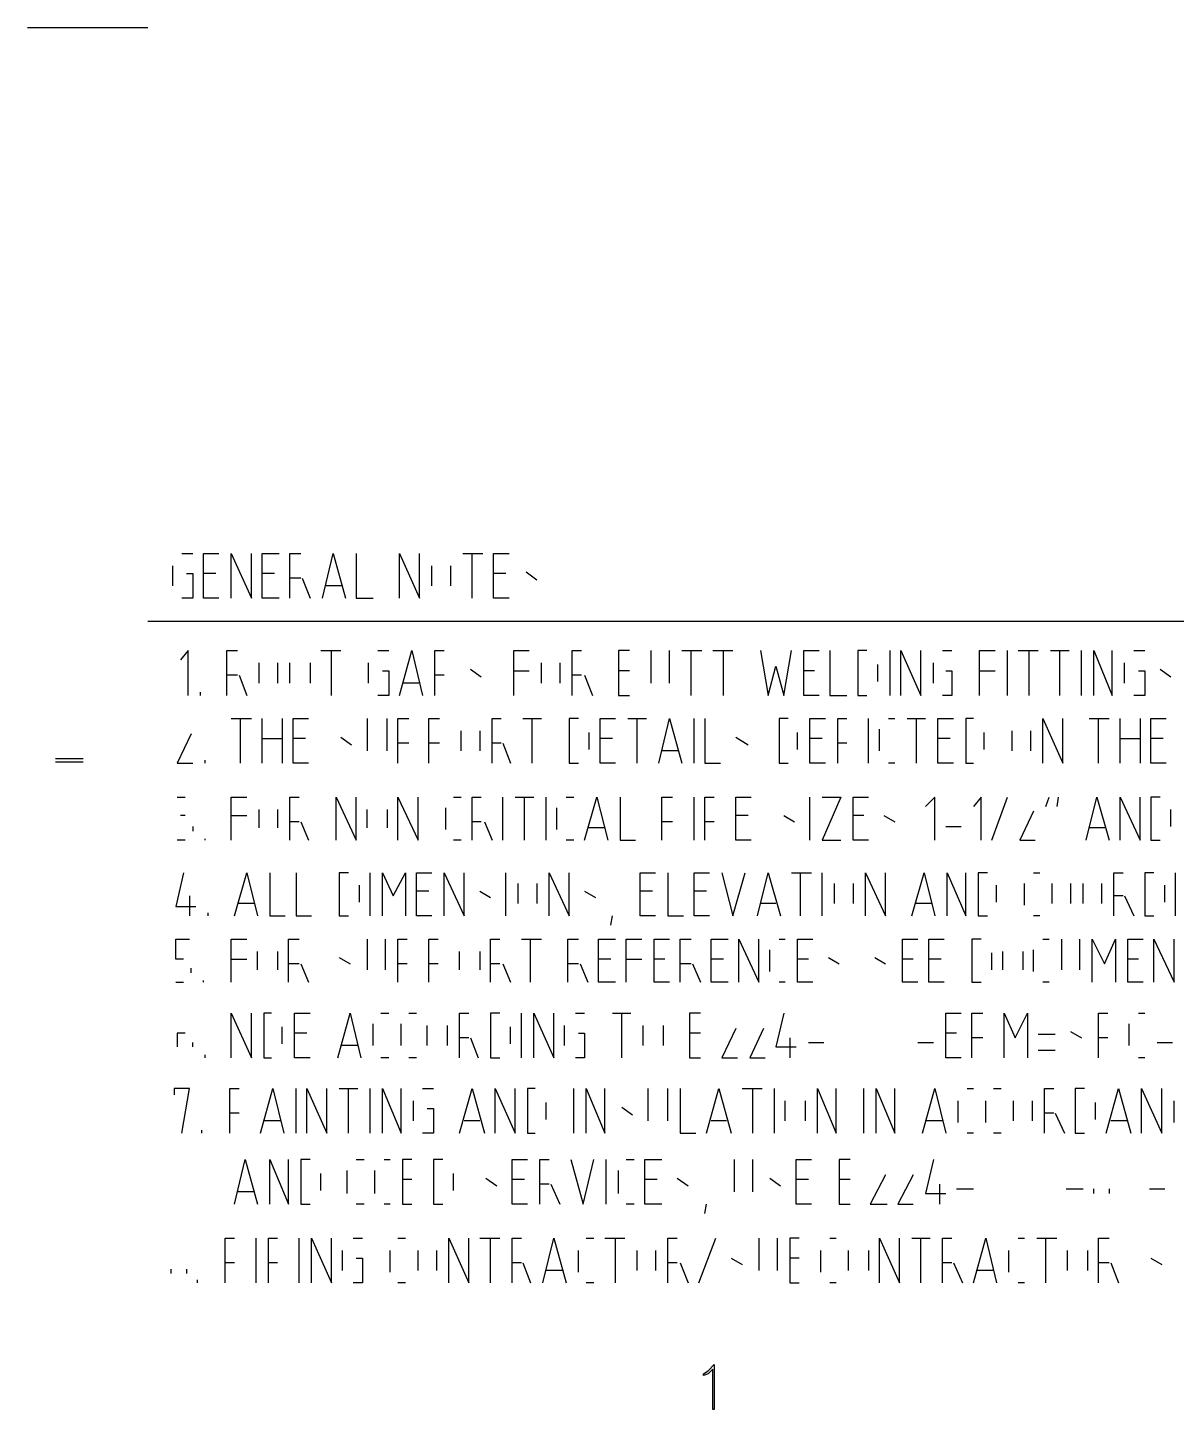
# Model space of a CAD drawing. Header units: millimetres. Extents: x 21 to 1147, y -811 to 126.
# Drawn here: x 42.9 to 132.2, y -809.4 to -701.9 of the extents above; entities that cross this region are included whole.
import ezdxf

# ---------------------------------------------------------------- set-up
doc = ezdxf.new("R2010")
doc.units = ezdxf.units.MM
doc.layers.add('EDITED_LINES', color=4, linetype='Continuous')

msp = doc.modelspace()

# ---------------------------------------------------------------- linework, layer by layer
at = {"layer": 'EDITED_LINES'}
for p, q in [((42.88, -701.92), (52.24, -701.92)), ((54.88, -742.84), (55.72, -742.84)), ((56.56, -746.32), (56.56, -742.84)), ((56.56, -742.84), (57.76, -742.84)), ((58.72, -746.32), (58.72, -742.84)), ((58.72, -742.84), (60.28, -746.32)), ((60.28, -746.32), (60.28, -742.84)), ((61.12, -746.32), (61.12, -742.84)), ((61.12, -742.84), (62.44, -742.84)), ((63.28, -746.32), (63.28, -742.84)), ((63.28, -742.84), (64.12, -742.84)), ((65.8, -746.32), (66.64, -742.84)), ((66.64, -742.84), (67.6, -746.32)), ((68.44, -742.84), (68.44, -746.32)), ((71.8, -746.32), (71.8, -742.84)), ((71.8, -742.84), (73.36, -746.32)), ((73.36, -746.32), (73.36, -742.84)), ((76.72, -742.84), (78.28, -742.84)), ((77.44, -746.32), (77.44, -742.84)), ((79.12, -746.32), (79.12, -742.84)), ((79.12, -742.84), (80.32, -742.84)), ((54.16, -745.36), (54.16, -743.8)), ((74.32, -745.36), (74.32, -743.8)), ((75.76, -743.8), (75.76, -745.36)), ((55.24, -744.4), (55.72, -744.4)), ((55.72, -744.4), (55.72, -746.32)), ((57.52, -744.4), (56.56, -744.4)), ((62.08, -744.4), (61.12, -744.4)), ((64.12, -744.76), (63.28, -744.76)), ((64.24, -744.76), (64.84, -746.32)), ((80.08, -744.4), (79.12, -744.4)), ((81.64, -744.28), (82.48, -744.88)), ((67.36, -745.36), (66.04, -745.36)), ((55.72, -746.32), (54.88, -746.32)), ((57.76, -746.32), (56.56, -746.32)), ((62.44, -746.32), (61.12, -746.32)), ((68.44, -746.32), (69.76, -746.32)), ((80.32, -746.32), (79.12, -746.32)), ((1137.28, -748.12), (52.24, -748.12)), ((55.36, -750.4), (54.76, -751.12)), ((55.36, -753.88), (55.36, -750.4)), ((58.36, -753.88), (58.36, -750.4)), ((58.36, -750.4), (59.2, -750.4)), ((65.68, -750.4), (67.24, -750.4)), ((66.52, -753.88), (66.52, -750.4)), ((70.12, -750.4), (70.96, -750.4)), ((71.8, -753.88), (72.76, -750.4)), ((72.76, -750.4), (73.6, -753.88)), ((74.56, -753.88), (74.56, -750.4)), ((74.56, -750.4), (75.28, -750.4)), ((80.68, -753.88), (80.68, -750.4)), ((80.68, -750.4), (81.88, -750.4)), ((85.24, -753.88), (85.24, -750.4)), ((85.24, -750.4), (85.96, -750.4)), ((89.68, -750.4), (88.84, -750.4)), ((88.84, -750.4), (88.84, -753.88)), ((91.36, -750.4), (91.36, -752.92)), ((92.8, -752.92), (92.8, -750.4)), ((93.76, -750.4), (95.32, -750.4)), ((94.48, -753.88), (94.48, -750.4)), ((96.16, -750.4), (97.72, -750.4)), ((97, -753.88), (97, -750.4)), ((99.88, -750.4), (100.48, -753.88)), ((101.68, -753.88), (102.28, -750.4)), ((103.24, -753.88), (103.24, -750.4)), ((103.24, -750.4), (104.44, -750.4)), ((105.28, -750.4), (105.28, -753.88)), ((108.16, -750.4), (107.44, -750.4)), ((107.44, -750.4), (107.44, -753.88)), ((109.96, -753.88), (109.96, -750.4)), ((110.8, -753.88), (110.8, -750.4)), ((110.8, -750.4), (112.36, -753.88)), ((112.36, -753.88), (112.36, -750.4)), ((114.04, -750.4), (114.76, -750.4)), ((116.92, -753.88), (116.92, -750.4)), ((116.92, -750.4), (118.12, -750.4)), ((119.08, -753.88), (119.08, -750.4)), ((119.92, -750.4), (121.48, -750.4)), ((120.76, -753.88), (120.76, -750.4)), ((122.44, -750.4), (123.88, -750.4)), ((123.16, -753.88), (123.16, -750.4)), ((124.84, -753.88), (124.84, -750.4)), ((125.8, -753.88), (125.8, -750.4)), ((125.8, -750.4), (127.24, -753.88)), ((127.24, -753.88), (127.24, -750.4)), ((128.92, -750.4), (129.76, -750.4)), ((60.88, -752.92), (60.88, -751.36)), ((62.32, -751.36), (62.32, -752.92)), ((63.28, -752.92), (63.28, -751.36)), ((64.84, -751.36), (64.84, -752.92)), ((69.4, -752.92), (69.4, -751.36)), ((82.84, -752.92), (82.84, -751.36)), ((84.28, -751.36), (84.28, -752.92)), ((109, -752.8), (109, -751.48)), ((113.32, -752.92), (113.32, -751.36)), ((128.2, -752.92), (128.2, -751.36)), ((59.2, -752.32), (58.36, -752.32)), ((59.32, -752.32), (59.92, -753.88)), ((70.48, -751.96), (70.96, -751.96)), ((70.96, -751.96), (70.96, -753.88)), ((75.28, -752.32), (74.56, -752.32)), ((77.32, -751.84), (78.16, -752.44)), ((80.68, -751.96), (81.88, -751.96)), ((85.96, -752.32), (85.24, -752.32)), ((86.2, -752.32), (86.8, -753.88)), ((89.68, -751.96), (88.84, -751.96)), ((100.48, -753.88), (101.08, -751.6)), ((101.08, -751.6), (101.68, -753.88)), ((104.08, -751.96), (103.24, -751.96)), ((114.28, -751.96), (114.76, -751.96)), ((114.76, -751.96), (114.76, -753.88)), ((116.92, -751.96), (118.12, -751.96)), ((129.28, -751.96), (129.76, -751.96)), ((129.76, -751.96), (129.76, -753.88)), ((130.96, -751.84), (131.8, -752.44)), ((56.32, -753.88), (56.32, -753.64)), ((73.36, -752.92), (72.04, -752.92)), ((70.96, -753.88), (70.12, -753.88)), ((88.84, -753.88), (89.68, -753.88)), ((104.44, -753.88), (103.24, -753.88)), ((105.28, -753.88), (106.6, -753.88)), ((107.44, -753.88), (108.16, -753.88)), ((114.76, -753.88), (114.04, -753.88)), ((129.76, -753.88), (128.92, -753.88)), ((58.72, -755.68), (60.28, -755.68)), ((59.44, -759.16), (59.44, -755.68)), ((61.12, -759.16), (61.12, -755.68)), ((62.68, -755.68), (62.68, -759.16)), ((63.52, -759.16), (63.52, -755.68)), ((63.52, -755.68), (64.72, -755.68)), ((69.28, -755.68), (69.28, -758.2)), ((70.84, -758.2), (70.84, -755.68)), ((71.68, -759.16), (71.68, -755.68)), ((71.68, -755.68), (72.52, -755.68)), ((74.08, -759.16), (74.08, -755.68)), ((74.08, -755.68), (74.92, -755.68)), ((79, -759.16), (79, -755.68)), ((79, -755.68), (79.72, -755.68)), ((81.4, -755.68), (82.84, -755.68)), ((82.12, -759.16), (82.12, -755.68)), ((85.72, -755.68), (85, -755.68)), ((85, -755.68), (85, -759.16)), ((87.4, -759.16), (87.4, -755.68)), ((87.4, -755.68), (88.6, -755.68)), ((89.56, -755.68), (91, -755.68)), ((90.28, -759.16), (90.28, -755.68)), ((91.96, -759.16), (92.8, -755.68)), ((92.8, -755.68), (93.76, -759.16)), ((94.72, -759.16), (94.72, -755.68)), ((95.56, -755.68), (95.56, -759.16)), ((102.04, -755.68), (101.32, -755.68)), ((101.32, -755.68), (101.32, -759.16)), ((103.72, -759.16), (103.72, -755.68)), ((103.72, -755.68), (104.92, -755.68)), ((105.88, -759.16), (105.88, -755.68)), ((105.88, -755.68), (106.6, -755.68)), ((108.28, -759.16), (108.28, -755.68)), ((109.84, -755.68), (110.32, -755.68)), ((111.28, -755.68), (112.72, -755.68)), ((112, -759.16), (112, -755.68)), ((113.68, -759.16), (113.68, -755.68)), ((113.68, -755.68), (114.88, -755.68)), ((116.44, -755.68), (115.84, -755.68)), ((115.84, -755.68), (115.84, -759.16)), ((121.84, -759.16), (121.84, -755.68)), ((121.84, -755.68), (123.4, -759.16)), ((123.4, -759.16), (123.4, -755.68)), ((125.44, -755.68), (127, -755.68)), ((126.16, -759.16), (126.16, -755.68)), ((127.84, -759.16), (127.84, -755.68)), ((129.4, -755.68), (129.4, -759.16)), ((130.24, -759.16), (130.24, -755.68)), ((130.24, -755.68), (131.44, -755.68)), ((55.6, -756.88), (54.52, -759.16)), ((76.6, -758.2), (76.6, -756.64)), ((78.04, -756.64), (78.04, -758.2)), ((86.56, -758.08), (86.56, -756.76)), ((102.76, -758.08), (102.76, -756.76)), ((109.12, -758.2), (109.12, -756.52)), ((117.28, -758.08), (117.28, -756.76)), ((119.44, -758.2), (119.44, -756.64)), ((120.88, -756.64), (120.88, -758.2)), ((61.12, -757.24), (62.68, -757.24)), ((64.48, -757.24), (63.52, -757.24)), ((67.24, -757.12), (68.08, -757.72)), ((72.52, -757.6), (71.68, -757.6)), ((74.92, -757.6), (74.08, -757.6)), ((79.72, -757.6), (79, -757.6)), ((79.84, -757.6), (80.44, -759.16)), ((88.36, -757.24), (87.4, -757.24)), ((97.96, -757.12), (98.92, -757.72)), ((104.68, -757.24), (103.72, -757.24)), ((106.6, -757.6), (105.88, -757.6)), ((114.64, -757.24), (113.68, -757.24)), ((127.84, -757.24), (129.4, -757.24)), ((131.2, -757.24), (130.24, -757.24)), ((45.04, -758.8), (47.2, -758.8)), ((45.04, -759.04), (47.2, -759.04)), ((56.68, -759.16), (56.68, -758.92)), ((93.52, -758.2), (92.2, -758.2)), ((54.52, -759.16), (55.72, -759.16)), ((64.72, -759.16), (63.52, -759.16)), ((85, -759.16), (85.72, -759.16)), ((88.6, -759.16), (87.4, -759.16)), ((95.56, -759.16), (96.76, -759.16)), ((101.32, -759.16), (102.04, -759.16)), ((104.92, -759.16), (103.72, -759.16)), ((110.32, -759.16), (109.84, -759.16)), ((114.88, -759.16), (113.68, -759.16)), ((115.84, -759.16), (116.44, -759.16)), ((131.44, -759.16), (130.24, -759.16)), ((54.52, -761.8), (55.12, -761.8)), ((58.72, -765.16), (58.72, -761.8)), ((58.72, -761.8), (59.92, -761.8)), ((63.28, -765.16), (63.28, -761.8)), ((63.28, -761.8), (64, -761.8)), ((66.88, -765.16), (66.88, -761.8)), ((66.88, -761.8), (68.44, -765.16)), ((68.44, -765.16), (68.44, -761.8)), ((71.68, -765.16), (71.68, -761.8)), ((71.68, -761.8), (73.24, -765.16)), ((73.24, -765.16), (73.24, -761.8)), ((76, -761.8), (76.6, -761.8)), ((77.44, -765.16), (77.44, -761.8)), ((77.44, -761.8), (78.16, -761.8)), ((79.84, -765.16), (79.84, -761.8)), ((80.8, -761.8), (82.24, -761.8)), ((81.52, -765.16), (81.52, -761.8)), ((83.2, -765.16), (83.2, -761.8)), ((84.76, -761.8), (85.36, -761.8)), ((86.2, -765.16), (87.16, -761.8)), ((87.16, -761.8), (88, -765.16)), ((88.96, -761.8), (88.96, -765.16)), ((92.2, -765.16), (92.2, -761.8)), ((92.2, -761.8), (93.04, -761.8)), ((94.72, -765.16), (94.72, -761.8)), ((95.56, -765.16), (95.56, -761.8)), ((95.56, -761.8), (96.28, -761.8)), ((97.96, -765.16), (97.96, -761.8)), ((97.96, -761.8), (99.16, -761.8)), ((103.72, -765.16), (103.72, -761.8)), ((104.68, -761.8), (106.12, -761.8)), ((106.12, -761.8), (104.68, -765.16)), ((107.08, -765.16), (107.08, -761.8)), ((107.08, -761.8), (108.28, -761.8)), ((113.44, -761.8), (112.72, -762.52)), ((113.44, -765.16), (113.44, -761.8)), ((117.04, -761.8), (116.44, -762.52)), ((117.04, -765.16), (117.04, -761.8)), ((117.88, -765.16), (119.08, -761.8)), ((122.08, -762.52), (122.32, -761.8)), ((123.04, -761.8), (122.92, -762.52)), ((125.2, -765.16), (126.04, -761.8)), ((126.04, -761.8), (127, -765.16)), ((127.84, -765.16), (127.84, -761.8)), ((127.84, -761.8), (129.4, -765.16)), ((129.4, -765.16), (129.4, -761.8)), ((130.96, -761.8), (130.24, -761.8)), ((130.24, -761.8), (130.24, -765.16)), ((55.12, -763.24), (54.76, -763.24)), ((58.72, -763.24), (59.92, -763.24)), ((60.88, -764.2), (60.88, -762.76)), ((62.32, -762.76), (62.32, -764.2)), ((69.28, -764.2), (69.28, -762.76)), ((70.84, -762.76), (70.84, -764.2)), ((75.4, -764.32), (75.4, -762.64)), ((84.04, -764.32), (84.04, -762.64)), ((98.92, -763.24), (97.96, -763.24)), ((101.68, -763.24), (102.52, -763.72)), ((107.92, -763.24), (107.08, -763.24)), ((109.48, -763.24), (110.32, -763.72)), ((121.12, -762.88), (120.04, -765.16)), ((131.8, -764.08), (131.8, -762.76)), ((55.72, -764.08), (55.72, -764.44)), ((64, -763.72), (63.28, -763.72)), ((64.12, -763.72), (64.72, -765.16)), ((78.16, -763.72), (77.44, -763.72)), ((78.4, -763.72), (79, -765.16)), ((87.76, -764.2), (86.44, -764.2)), ((93.04, -763.72), (92.2, -763.72)), ((96.28, -763.72), (95.56, -763.72)), ((114.28, -764.08), (115.48, -764.08)), ((126.76, -764.2), (125.44, -764.2)), ((55.12, -765.16), (54.52, -765.16)), ((56.68, -765.16), (56.68, -765.04)), ((76.6, -765.16), (76, -765.16)), ((85.36, -765.16), (84.76, -765.16)), ((88.96, -765.16), (90.16, -765.16)), ((99.16, -765.16), (97.96, -765.16)), ((104.68, -765.16), (106.12, -765.16)), ((108.28, -765.16), (107.08, -765.16)), ((120.04, -765.16), (121.24, -765.16)), ((130.24, -765.16), (130.96, -765.16)), ((55, -767.68), (54.4, -770.32)), ((58.96, -771.04), (59.92, -767.68)), ((59.92, -767.68), (60.76, -771.04)), ((61.72, -767.68), (61.72, -771.04)), ((63.76, -767.68), (63.76, -771.04)), ((67.84, -767.68), (67.12, -767.68)), ((67.12, -767.68), (67.12, -771.04)), ((69.52, -771.04), (69.52, -767.68)), ((70.48, -771.04), (70.48, -767.68)), ((70.48, -767.68), (71.32, -769.48)), ((71.32, -769.48), (72.28, -767.68)), ((72.28, -767.68), (72.28, -771.04)), ((73.12, -771.04), (73.12, -767.68)), ((73.12, -767.68), (74.32, -767.68)), ((75.28, -771.04), (75.28, -767.68)), ((75.28, -767.68), (76.84, -771.04)), ((76.84, -771.04), (76.84, -767.68)), ((80.08, -771.04), (80.08, -767.68)), ((83.44, -771.04), (83.44, -767.68)), ((83.44, -767.68), (85, -771.04)), ((85, -771.04), (85, -767.68)), ((90.52, -771.04), (90.52, -767.68)), ((90.52, -767.68), (91.72, -767.68)), ((92.68, -767.68), (92.68, -771.04)), ((94.72, -771.04), (94.72, -767.68)), ((94.72, -767.68), (95.92, -767.68)), ((96.88, -767.68), (97.72, -771.04)), ((97.72, -771.04), (98.68, -767.68)), ((99.64, -771.04), (100.48, -767.68)), ((100.48, -767.68), (101.44, -771.04)), ((102.28, -767.68), (103.84, -767.68)), ((103, -771.04), (103, -767.68)), ((104.68, -771.04), (104.68, -767.68)), ((108.04, -771.04), (108.04, -767.68)), ((108.04, -767.68), (109.6, -771.04)), ((109.6, -771.04), (109.6, -767.68)), ((111.64, -771.04), (112.6, -767.68)), ((112.6, -767.68), (113.44, -771.04)), ((114.4, -771.04), (114.4, -767.68)), ((114.4, -767.68), (115.84, -771.04)), ((115.84, -771.04), (115.84, -767.68)), ((117.52, -767.68), (116.8, -767.68)), ((116.8, -767.68), (116.8, -771.04)), ((121.12, -767.68), (121.6, -767.68)), ((127.36, -771.04), (127.36, -767.68)), ((127.36, -767.68), (128.08, -767.68)), ((130.48, -767.68), (129.76, -767.68)), ((129.76, -767.68), (129.76, -771.04)), ((132.16, -771.04), (132.16, -767.68)), ((68.68, -769.96), (68.68, -768.64)), ((81.04, -770.08), (81.04, -768.52)), ((82.48, -768.52), (82.48, -770.08)), ((105.64, -770.08), (105.64, -768.52)), ((107.08, -768.52), (107.08, -770.08)), ((118.24, -769.96), (118.24, -768.64)), ((120.4, -770.2), (120.4, -768.52)), ((122.56, -770.08), (122.56, -768.52)), ((124, -768.52), (124, -770.08)), ((124.96, -770.08), (124.96, -768.52)), ((126.4, -768.52), (126.4, -770.08)), ((131.32, -769.96), (131.32, -768.64)), ((55.48, -769.48), (55.48, -771.04)), ((74.08, -769.12), (73.12, -769.12)), ((78.04, -769.12), (78.88, -769.6)), ((86.2, -769.12), (87.04, -769.6)), ((91.48, -769.12), (90.52, -769.12)), ((95.68, -769.12), (94.72, -769.12)), ((128.08, -769.48), (127.36, -769.48)), ((128.2, -769.48), (128.92, -771.04)), ((54.4, -770.32), (55.96, -770.32)), ((56.92, -771.04), (56.92, -770.8)), ((60.52, -770.08), (59.2, -770.08)), ((101.08, -770.08), (99.88, -770.08)), ((113.2, -770.08), (111.88, -770.08)), ((61.72, -771.04), (62.92, -771.04)), ((63.76, -771.04), (64.96, -771.04)), ((67.12, -771.04), (67.84, -771.04)), ((74.32, -771.04), (73.12, -771.04)), ((88.24, -771.76), (88.36, -771.04)), ((91.72, -771.04), (90.52, -771.04)), ((92.68, -771.04), (93.88, -771.04)), ((95.92, -771.04), (94.72, -771.04)), ((116.8, -771.04), (117.52, -771.04)), ((121.6, -771.04), (121.12, -771.04)), ((129.76, -771.04), (130.48, -771.04)), ((54.4, -774.4), (54.4, -772.84)), ((54.4, -772.84), (55.48, -772.84)), ((58.72, -776.2), (58.72, -772.84)), ((58.72, -772.84), (59.92, -772.84)), ((63.16, -776.2), (63.16, -772.84)), ((63.16, -772.84), (64, -772.84)), ((69.28, -772.84), (69.28, -775.24)), ((70.72, -775.24), (70.72, -772.84)), ((71.68, -776.2), (71.68, -772.84)), ((71.68, -772.84), (72.4, -772.84)), ((74.08, -776.2), (74.08, -772.84)), ((74.08, -772.84), (74.8, -772.84)), ((78.88, -776.2), (78.88, -772.84)), ((78.88, -772.84), (79.6, -772.84)), ((81.28, -772.84), (82.84, -772.84)), ((82, -776.2), (82, -772.84)), ((84.88, -776.2), (84.88, -772.84)), ((84.88, -772.84), (85.72, -772.84)), ((87.28, -776.2), (87.28, -772.84)), ((87.28, -772.84), (88.6, -772.84)), ((89.44, -776.2), (89.44, -772.84)), ((89.44, -772.84), (90.64, -772.84)), ((91.6, -776.2), (91.6, -772.84)), ((91.6, -772.84), (92.8, -772.84)), ((93.64, -776.2), (93.64, -772.84)), ((93.64, -772.84), (94.48, -772.84)), ((96.04, -776.2), (96.04, -772.84)), ((96.04, -772.84), (97.36, -772.84)), ((98.2, -776.2), (98.2, -772.84)), ((98.2, -772.84), (99.76, -776.2)), ((99.76, -776.2), (99.76, -772.84)), ((101.32, -772.84), (101.8, -772.84)), ((102.76, -776.2), (102.76, -772.84)), ((102.76, -772.84), (103.96, -772.84)), ((110.92, -776.2), (110.92, -772.84)), ((110.92, -772.84), (112.12, -772.84)), ((112.96, -776.2), (112.96, -772.84)), ((112.96, -772.84), (114.16, -772.84)), ((117.04, -772.84), (116.32, -772.84)), ((116.32, -772.84), (116.32, -776.2)), ((121.84, -772.84), (122.32, -772.84)), ((123.28, -772.84), (123.28, -775.24)), ((124.72, -775.24), (124.72, -772.84)), ((125.68, -776.2), (125.68, -772.84)), ((125.68, -772.84), (126.64, -774.76)), ((126.64, -774.76), (127.48, -772.84)), ((127.48, -772.84), (127.48, -776.2)), ((128.44, -776.2), (128.44, -772.84)), ((128.44, -772.84), (129.64, -772.84)), ((130.48, -776.2), (130.48, -772.84)), ((130.48, -772.84), (132.04, -776.2)), ((132.04, -776.2), (132.04, -772.84)), ((60.76, -775.24), (60.76, -773.8)), ((62.32, -773.8), (62.32, -775.24)), ((76.48, -775.24), (76.48, -773.8)), ((78.04, -773.8), (78.04, -775.24)), ((100.6, -775.36), (100.6, -773.68)), ((117.88, -775.24), (117.88, -773.92)), ((118.72, -775.24), (118.72, -773.8)), ((120.28, -773.8), (120.28, -775.24)), ((121.12, -775.36), (121.12, -773.68)), ((55, -774.4), (54.4, -774.4)), ((55.6, -775.48), (55.6, -775.12)), ((58.72, -774.4), (59.92, -774.4)), ((64, -774.76), (63.16, -774.76)), ((64.12, -774.76), (64.72, -776.2)), ((67.12, -774.28), (67.96, -774.76)), ((72.4, -774.76), (71.68, -774.76)), ((74.8, -774.76), (74.08, -774.76)), ((79.6, -774.76), (78.88, -774.76)), ((79.84, -774.76), (80.44, -776.2)), ((85.72, -774.76), (84.88, -774.76)), ((85.84, -774.76), (86.44, -776.2)), ((88.24, -774.4), (87.28, -774.4)), ((89.44, -774.4), (90.64, -774.4)), ((92.44, -774.4), (91.6, -774.4)), ((94.48, -774.76), (93.64, -774.76)), ((94.6, -774.76), (95.2, -776.2)), ((97, -774.4), (96.04, -774.4)), ((103.6, -774.4), (102.76, -774.4)), ((105.16, -774.28), (106, -774.76)), ((108.76, -774.28), (109.6, -774.76)), ((111.76, -774.4), (110.92, -774.4)), ((113.92, -774.4), (112.96, -774.4)), ((129.28, -774.4), (128.44, -774.4)), ((54.4, -776.2), (55, -776.2)), ((56.56, -776.2), (56.56, -776.08)), ((88.6, -776.2), (87.28, -776.2)), ((92.8, -776.2), (91.6, -776.2)), ((97.36, -776.2), (96.04, -776.2)), ((101.8, -776.2), (101.32, -776.2)), ((103.96, -776.2), (102.76, -776.2)), ((112.12, -776.2), (110.92, -776.2)), ((114.16, -776.2), (112.96, -776.2)), ((116.32, -776.2), (117.04, -776.2)), ((122.32, -776.2), (121.84, -776.2)), ((129.64, -776.2), (128.44, -776.2)), ((58.72, -782.08), (58.72, -778.6)), ((58.72, -778.6), (60.28, -782.08)), ((60.28, -782.08), (60.28, -778.6)), ((61.84, -778.6), (61.24, -778.6)), ((61.24, -778.6), (61.24, -782.08)), ((63.64, -782.08), (63.64, -778.6)), ((63.64, -778.6), (64.84, -778.6)), ((67, -782.08), (67.96, -778.6)), ((67.96, -778.6), (68.8, -782.08)), ((69.76, -781.12), (69.76, -779.44)), ((70.36, -778.6), (70.96, -778.6)), ((71.92, -781.12), (71.92, -779.44)), ((72.52, -778.6), (73.12, -778.6)), ((76.48, -782.08), (76.48, -778.6)), ((76.48, -778.6), (77.2, -778.6)), ((79.6, -778.6), (78.88, -778.6)), ((78.88, -778.6), (78.88, -782.08)), ((81.28, -782.08), (81.28, -778.6)), ((82.24, -782.08), (82.24, -778.6)), ((82.24, -778.6), (83.8, -782.08)), ((83.8, -782.08), (83.8, -778.6)), ((85.48, -778.6), (86.2, -778.6)), ((88.36, -778.6), (89.8, -778.6)), ((89.08, -782.08), (89.08, -778.6)), ((95.2, -778.6), (94.36, -778.6)), ((94.36, -778.6), (94.36, -782.08)), ((101.68, -778.6), (101.08, -781.24)), ((114.28, -782.08), (114.28, -778.6)), ((114.28, -778.6), (115.48, -778.6)), ((116.32, -782.08), (116.32, -778.6)), ((116.32, -778.6), (117.16, -778.6)), ((118.84, -782.08), (118.84, -778.6)), ((118.84, -778.6), (119.68, -780.52)), ((119.68, -780.52), (120.64, -778.6)), ((120.64, -778.6), (120.64, -782.08)), ((126.16, -782.08), (126.16, -778.6)), ((126.16, -778.6), (126.88, -778.6)), ((128.56, -781.12), (128.56, -779.44)), ((129.28, -778.6), (129.76, -778.6)), ((54.52, -780.16), (54.52, -781.24)), ((55.12, -780.16), (54.52, -780.16)), ((62.68, -781), (62.68, -779.68)), ((64.6, -780.16), (63.64, -780.16)), ((73.96, -781.12), (73.96, -779.56)), ((75.52, -779.56), (75.52, -781.12)), ((77.2, -780.52), (76.48, -780.52)), ((77.32, -780.52), (77.92, -782.08)), ((80.44, -781), (80.44, -779.68)), ((84.64, -781.12), (84.64, -779.56)), ((85.72, -780.16), (86.2, -780.16)), ((86.2, -780.16), (86.2, -782.08)), ((90.76, -781.12), (90.76, -779.56)), ((92.32, -779.56), (92.32, -781.12)), ((95.2, -780.16), (94.36, -780.16)), ((97.96, -779.8), (96.88, -782.08)), ((100.12, -779.8), (99.04, -782.08)), ((102.16, -780.52), (102.16, -782.08)), ((115.12, -780.16), (114.28, -780.16)), ((117.16, -780.52), (116.32, -780.52)), ((122.8, -780.28), (121.48, -780.28)), ((124, -780.04), (124.84, -780.52)), ((126.88, -780.52), (126.16, -780.52)), ((55.72, -781.24), (55.72, -780.88)), ((68.56, -781.12), (67.24, -781.12)), ((101.08, -781.24), (102.64, -781.24)), ((103.6, -780.88), (104.8, -780.88)), ((112.12, -780.88), (113.32, -780.88)), ((121.48, -781.48), (122.8, -781.48)), ((130.72, -780.88), (131.92, -780.88)), ((56.68, -782.08), (56.68, -781.84)), ((61.24, -782.08), (61.84, -782.08)), ((64.84, -782.08), (63.64, -782.08)), ((70.96, -782.08), (70.36, -782.08)), ((73.12, -782.08), (72.52, -782.08)), ((78.88, -782.08), (79.6, -782.08)), ((86.2, -782.08), (85.48, -782.08)), ((94.36, -782.08), (95.2, -782.08)), ((96.88, -782.08), (98.08, -782.08)), ((99.04, -782.08), (100.24, -782.08)), ((115.48, -782.08), (114.28, -782.08)), ((129.76, -782.08), (129.28, -782.08)), ((55.48, -784.48), (54.28, -784.48)), ((54.28, -784.48), (54.28, -784.96)), ((54.88, -787.96), (55.48, -784.48)), ((58.6, -787.96), (58.6, -784.48)), ((58.6, -784.48), (59.32, -784.48)), ((61, -787.96), (61.96, -784.48)), ((61.96, -784.48), (62.8, -787.96)), ((63.76, -787.96), (63.76, -784.48)), ((64.6, -787.96), (64.6, -784.48)), ((64.6, -784.48), (66.16, -787.96)), ((66.16, -787.96), (66.16, -784.48)), ((67.12, -784.48), (68.56, -784.48)), ((67.84, -787.96), (67.84, -784.48)), ((69.52, -787.96), (69.52, -784.48)), ((70.48, -787.96), (70.48, -784.48)), ((70.48, -784.48), (71.92, -787.96)), ((71.92, -787.96), (71.92, -784.48)), ((73.6, -784.48), (74.44, -784.48)), ((76.48, -787.96), (77.44, -784.48)), ((77.44, -784.48), (78.4, -787.96)), ((79.24, -787.96), (79.24, -784.48)), ((79.24, -784.48), (80.8, -787.96)), ((80.8, -787.96), (80.8, -784.48)), ((82.36, -784.48), (81.76, -784.48)), ((81.76, -784.48), (81.76, -787.96)), ((85.36, -787.96), (85.36, -784.48)), ((86.32, -787.96), (86.32, -784.48)), ((86.32, -784.48), (87.76, -787.96)), ((87.76, -787.96), (87.76, -784.48)), ((91.12, -784.48), (91.12, -787)), ((92.68, -787), (92.68, -784.48)), ((93.64, -784.48), (93.64, -787.96)), ((95.68, -787.96), (96.64, -784.48)), ((96.64, -784.48), (97.6, -787.96)), ((98.44, -784.48), (100, -784.48)), ((99.28, -787.96), (99.28, -784.48)), ((100.96, -787.96), (100.96, -784.48)), ((104.32, -787.96), (104.32, -784.48)), ((104.32, -784.48), (105.76, -787.96)), ((105.76, -787.96), (105.76, -784.48)), ((107.92, -787.96), (107.92, -784.48)), ((108.88, -787.96), (108.88, -784.48)), ((108.88, -784.48), (110.32, -787.96)), ((110.32, -787.96), (110.32, -784.48)), ((112.48, -787.96), (113.44, -784.48)), ((113.44, -784.48), (114.28, -787.96)), ((115.96, -784.48), (116.44, -784.48)), ((118, -784.48), (118.6, -784.48)), ((121.96, -787.96), (121.96, -784.48)), ((121.96, -784.48), (122.68, -784.48)), ((125.08, -784.48), (124.36, -784.48)), ((124.36, -784.48), (124.36, -787.96)), ((126.76, -787.96), (127.72, -784.48)), ((127.72, -784.48), (128.68, -787.96)), ((129.52, -787.96), (129.52, -784.48)), ((129.52, -784.48), (131.08, -787.96)), ((131.08, -787.96), (131.08, -784.48)), ((72.88, -787), (72.88, -785.44)), ((83.2, -786.88), (83.2, -785.56)), ((89.08, -785.92), (89.92, -786.52)), ((101.8, -787), (101.8, -785.44)), ((103.36, -785.44), (103.36, -787)), ((115.24, -787.12), (115.24, -785.44)), ((117.4, -787.12), (117.4, -785.44)), ((119.56, -787), (119.56, -785.44)), ((121, -785.44), (121, -787)), ((125.92, -786.88), (125.92, -785.56)), ((132.04, -787.12), (132.04, -785.44)), ((59.32, -786.4), (58.6, -786.4)), ((62.56, -787), (61.24, -787)), ((73.96, -786.04), (74.44, -786.04)), ((74.44, -786.04), (74.44, -787.96)), ((78.04, -787), (76.84, -787)), ((97.24, -787), (96.04, -787)), ((114.04, -787), (112.72, -787)), ((122.68, -786.4), (121.96, -786.4)), ((122.8, -786.4), (123.52, -787.96)), ((128.44, -787), (127.12, -787)), ((56.44, -787.96), (56.44, -787.72)), ((74.44, -787.96), (73.6, -787.96)), ((81.76, -787.96), (82.36, -787.96)), ((93.64, -787.96), (94.84, -787.96)), ((116.44, -787.96), (115.96, -787.96)), ((118.6, -787.96), (118, -787.96)), ((124.36, -787.96), (125.08, -787.96)), ((58.96, -793.48), (59.8, -790)), ((59.8, -790), (60.76, -793.48)), ((61.72, -793.48), (61.72, -790)), ((61.72, -790), (63.16, -793.48)), ((63.16, -793.48), (63.16, -790)), ((64.84, -790), (64.12, -790)), ((64.12, -790), (64.12, -793.48)), ((68.44, -790), (69.04, -790)), ((70.6, -790), (71.08, -790)), ((72.76, -790), (72.04, -790)), ((72.04, -790), (72.04, -793.48)), ((75.16, -790), (74.44, -790)), ((74.44, -790), (74.44, -793.48)), ((80.56, -793.48), (80.56, -790)), ((80.56, -790), (81.76, -790)), ((82.72, -793.48), (82.72, -790)), ((82.72, -790), (83.44, -790)), ((85.12, -790), (86.08, -793.48)), ((86.08, -793.48), (86.92, -790)), ((87.88, -793.48), (87.88, -790)), ((89.44, -790), (90.04, -790)), ((90.88, -793.48), (90.88, -790)), ((90.88, -790), (92.2, -790)), ((97.84, -790), (97.84, -792.52)), ((99.28, -792.52), (99.28, -790)), ((102.64, -793.48), (102.64, -790)), ((102.64, -790), (103.84, -790)), ((106.84, -790), (106, -790)), ((106, -790), (106, -793.48)), ((113.32, -790), (112.72, -792.64)), ((65.68, -792.4), (65.68, -791.08)), ((67.72, -792.64), (67.72, -790.84)), ((69.88, -792.64), (69.88, -790.84)), ((76, -792.4), (76, -791.08)), ((88.84, -792.64), (88.84, -790.84)), ((109.6, -791.2), (108.4, -793.48)), ((111.76, -791.2), (110.56, -793.48)), ((72.76, -791.56), (72.04, -791.56)), ((78.52, -791.44), (79.36, -792.04)), ((81.52, -791.56), (80.56, -791.56)), ((83.44, -791.92), (82.72, -791.92)), ((83.56, -791.92), (84.28, -793.48)), ((91.84, -791.56), (90.88, -791.56)), ((93.4, -791.44), (94.24, -792.04)), ((100.6, -791.44), (101.44, -792.04)), ((103.6, -791.56), (102.64, -791.56)), ((106.84, -791.56), (106, -791.56)), ((113.8, -791.92), (113.8, -793.48)), ((115.12, -792.28), (116.44, -792.28)), ((123.64, -792.28), (124.96, -792.28)), ((125.8, -792.64), (125.8, -792.28)), ((127, -792.28), (127, -792.64)), ((130.12, -792.28), (131.32, -792.28)), ((60.52, -792.52), (59.2, -792.52)), ((64.12, -793.48), (64.84, -793.48)), ((69.04, -793.48), (68.44, -793.48)), ((71.08, -793.48), (70.6, -793.48)), ((72.04, -793.48), (72.76, -793.48)), ((74.44, -793.48), (75.16, -793.48)), ((81.76, -793.48), (80.56, -793.48)), ((90.04, -793.48), (89.44, -793.48)), ((92.2, -793.48), (90.88, -793.48)), ((95.56, -794.2), (95.68, -793.48)), ((103.84, -793.48), (102.64, -793.48)), ((106, -793.48), (106.84, -793.48)), ((108.4, -793.48), (109.72, -793.48)), ((110.56, -793.48), (111.76, -793.48)), ((112.72, -792.64), (114.28, -792.64)), ((58.24, -799.6), (58.24, -796.12)), ((58.24, -796.12), (58.96, -796.12)), ((60.64, -799.6), (60.64, -796.12)), ((61.6, -799.6), (61.6, -796.12)), ((61.6, -796.12), (62.32, -796.12)), ((64, -799.6), (64, -796.12)), ((64.96, -799.6), (64.96, -796.12)), ((64.96, -796.12), (66.52, -799.6)), ((66.52, -799.6), (66.52, -796.12)), ((68.2, -796.12), (68.92, -796.12)), ((71.68, -796.12), (72.28, -796.12)), ((75.64, -799.6), (75.64, -796.12)), ((75.64, -796.12), (77.2, -799.6)), ((77.2, -799.6), (77.2, -796.12)), ((78.04, -796.12), (79.6, -796.12)), ((78.88, -799.6), (78.88, -796.12)), ((80.56, -799.6), (80.56, -796.12)), ((80.56, -796.12), (81.28, -796.12)), ((82.96, -799.6), (83.8, -796.12)), ((83.8, -796.12), (84.76, -799.6)), ((86.32, -796.12), (86.92, -796.12)), ((87.76, -796.12), (89.32, -796.12)), ((88.6, -799.6), (88.6, -796.12)), ((92.68, -799.6), (92.68, -796.12)), ((92.68, -796.12), (93.4, -796.12)), ((95.08, -799.6), (96.4, -796.12)), ((99.76, -796.12), (99.76, -798.64)), ((101.2, -798.64), (101.2, -796.12)), ((102.88, -796.12), (102.16, -796.12)), ((102.16, -796.12), (102.16, -799.6)), ((105.28, -796.12), (105.76, -796.12)), ((109.12, -799.6), (109.12, -796.12)), ((109.12, -796.12), (110.68, -799.6)), ((110.68, -799.6), (110.68, -796.12)), ((111.64, -796.12), (113.08, -796.12)), ((112.36, -799.6), (112.36, -796.12)), ((114.04, -799.6), (114.04, -796.12)), ((114.04, -796.12), (114.76, -796.12)), ((116.44, -799.6), (117.4, -796.12)), ((117.4, -796.12), (118.24, -799.6)), ((119.92, -796.12), (120.4, -796.12)), ((121.36, -796.12), (122.92, -796.12)), ((122.08, -799.6), (122.08, -796.12)), ((126.16, -799.6), (126.16, -796.12)), ((126.16, -796.12), (127, -796.12)), ((67.36, -798.64), (67.36, -797.08)), ((68.44, -797.68), (68.92, -797.68)), ((68.92, -797.68), (68.92, -799.6)), ((71.08, -798.76), (71.08, -797.08)), ((73.24, -798.64), (73.24, -797.08)), ((74.68, -797.08), (74.68, -798.64)), ((85.72, -798.76), (85.72, -797.08)), ((90.28, -798.64), (90.28, -797.08)), ((91.72, -797.08), (91.72, -798.64)), ((97.6, -797.68), (98.44, -798.16)), ((102.88, -797.68), (102.16, -797.68)), ((104.56, -798.76), (104.56, -797.08)), ((106.72, -798.64), (106.72, -797.08)), ((108.28, -797.08), (108.28, -798.64)), ((119.2, -798.76), (119.2, -797.08)), ((123.76, -798.64), (123.76, -797.08)), ((125.32, -797.08), (125.32, -798.64)), ((130.24, -797.68), (131.08, -798.16)), ((54.04, -798.88), (54.04, -798.52)), ((55.24, -798.52), (55.24, -798.88)), ((58.96, -798.04), (58.24, -798.04)), ((62.32, -798.04), (61.6, -798.04)), ((81.28, -798.04), (80.56, -798.04)), ((81.4, -798.04), (82, -799.6)), ((84.52, -798.64), (83.2, -798.64)), ((93.4, -798.04), (92.68, -798.04)), ((93.64, -798.04), (94.24, -799.6)), ((114.76, -798.04), (114.04, -798.04)), ((114.88, -798.04), (115.6, -799.6)), ((118, -798.64), (116.68, -798.64)), ((127, -798.04), (126.16, -798.04)), ((127.12, -798.04), (127.72, -799.6)), ((56.08, -799.6), (56.08, -799.36)), ((68.92, -799.6), (68.2, -799.6)), ((72.28, -799.6), (71.68, -799.6)), ((86.92, -799.6), (86.32, -799.6)), ((102.16, -799.6), (102.88, -799.6)), ((105.76, -799.6), (105.28, -799.6)), ((120.4, -799.6), (119.92, -799.6)), ((95.8, -806.44), (96.28, -805.96)), ((96.16, -806.32), (95.8, -806.68)), ((96.16, -809.44), (96.16, -806.32)), ((96.28, -805.96), (96.28, -809.44)), ((95.44, -806.68), (95.8, -806.44)), ((95.8, -806.68), (95.44, -806.8)), ((95.44, -806.8), (95.44, -806.68)), ((96.28, -809.44), (96.16, -809.44))]:
    msp.add_line(p, q, dxfattribs=at)

doc.saveas('drawing.dxf')
